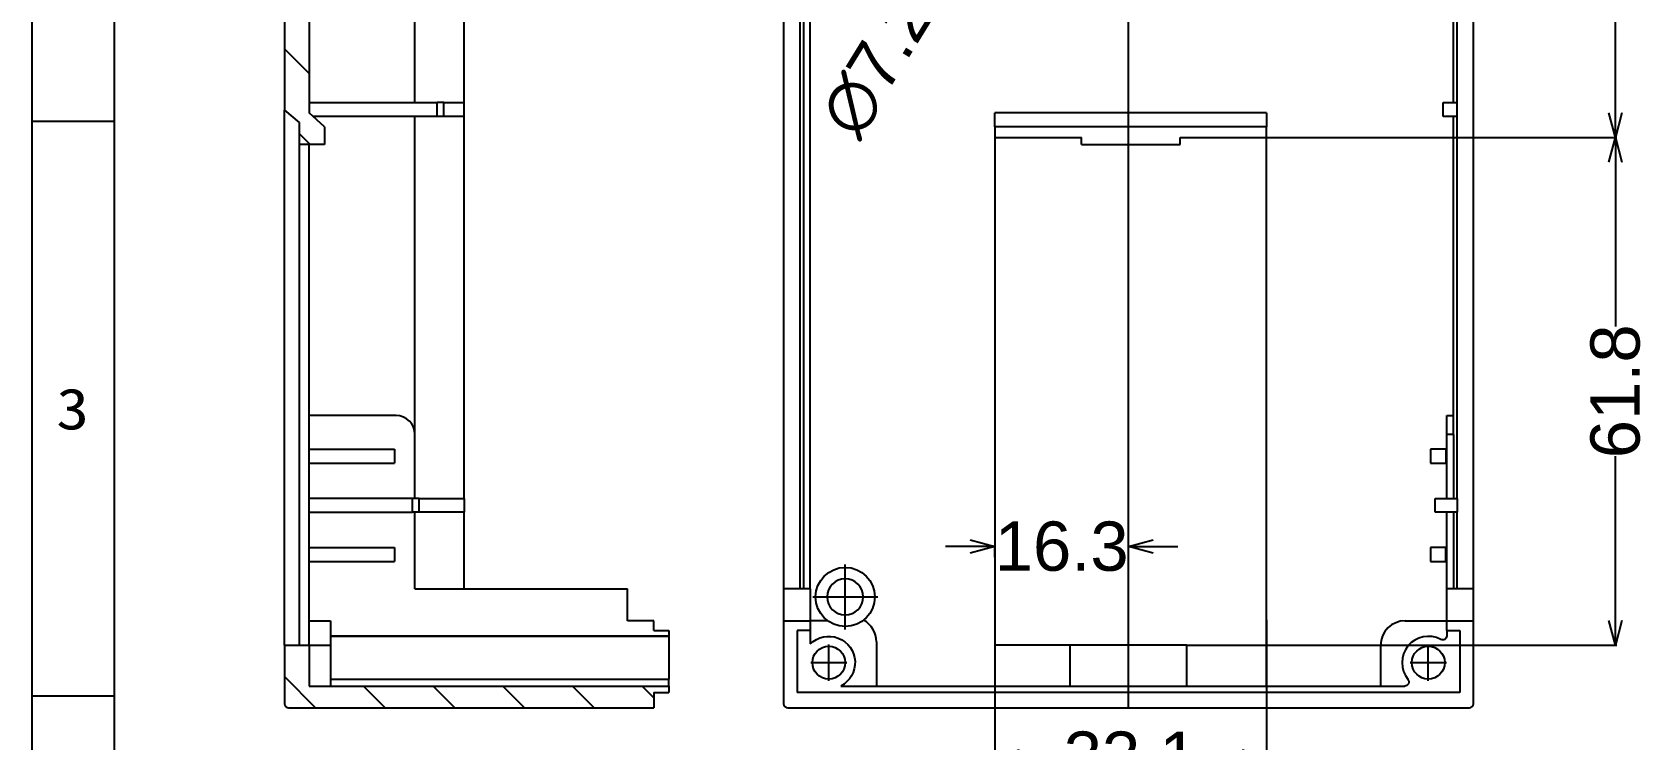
# Model space of a CAD drawing. Header units: millimetres. Extents: x 3277 to 4118, y 1069 to 1745.
# Drawn here: x 3277.3 to 3474, y 1286 to 1372.1 of the extents above; entities that cross this region are included whole.
import ezdxf
from ezdxf.enums import TextEntityAlignment as Align
from ezdxf.lldxf.tags import DXFTag

# ---------------------------------------------------------------- set-up
doc = ezdxf.new("R2010")
doc.units = ezdxf.units.MM
doc.layers.add('2', color=7, linetype='Continuous', true_color=0xffffff)
doc.styles.get("Standard").update_dxf_attribs({"font": 'arial.ttf'})
doc.styles.add('TEXTSTYLE_0', font='txt', dxfattribs={"width": 0.8})
tags = doc.linetypes.add('CENTER', pattern=[2, 1.25, -0.25, 0.25, -0.25]).pattern_tags.tags
tags[10:11] = [DXFTag(74, 4), DXFTag(75, 0), DXFTag(340, '0'), DXFTag(46, 0.0), DXFTag(50, 0.0), DXFTag(44, 0.0), DXFTag(45, 0.0)]
tags[8:9] = [DXFTag(74, 4), DXFTag(75, 0), DXFTag(340, '0'), DXFTag(46, 0.0), DXFTag(50, 0.0), DXFTag(44, 0.0), DXFTag(45, 0.0)]
tags[6:7] = [DXFTag(74, 4), DXFTag(75, 0), DXFTag(340, '0'), DXFTag(46, 0.0), DXFTag(50, 0.0), DXFTag(44, 0.0), DXFTag(45, 0.0)]
tags[4:5] = [DXFTag(74, 4), DXFTag(75, 0), DXFTag(340, '0'), DXFTag(46, 0.0), DXFTag(50, 0.0), DXFTag(44, 0.0), DXFTag(45, 0.0)]
doc.dimstyles.new('副本 (2)Standard', dxfattribs={"dimtxt": 6, "dimasz": 3, "dimexe": 0.18, "dimexo": 0.0625, "dimgap": 0.09, "dimtad": 0, "dimdec": 1, "dimdsep": 46, "dimtxsty": 'Standard', "dimblk": 'OPEN30', "dimcen": 0.09, "dimclrd": 3, "dimclre": 3, "dimclrt": 6, "dimazin": 2, "dimtfac": 1, "dimtdec": 1, "dimtofl": 0, "dimtmove": 0, "dimatfit": 3, "dimfxl": 1, "dimtolj": 1, "dimtzin": 0, "dimarcsym": 0})

# ---------------------------------------------------------------- blocks, each defined once
blk = doc.blocks.new('_Open30')
at = {"color": 0, "linetype": 'ByBlock', "lineweight": -2}
for p, q in [((-1, 0.268), (0, 0)), ((0, 0), (-1, -0.268)), ((0, 0), (-1, 0))]:
    blk.add_line(p, q, dxfattribs=at)
blk = doc.blocks.new('*D114')
at = {"color": 3, "lineweight": -2, "transparency": 16777216}
for p, q in [((3427.58, 1300.62), (3427.58, 1283.78)), ((3394.48, 1299), (3394.48, 1283.78)), ((3397.48, 1283.96), (3403.73, 1283.96)), ((3424.58, 1283.96), (3418.33, 1283.96))]:
    blk.add_line(p, q, dxfattribs=at)
at = {"layer": 'Defpoints', "color": 0, "transparency": 16777216}
for p in [(3427.58, 1300.68), (3394.48, 1299.06), (3427.58, 1283.96)]:
    blk.add_point(p, dxfattribs=at)
at = {"color": 3, "lineweight": -2, "transparency": 16777216, "xscale": 3, "yscale": 3, "zscale": 3, "rotation": 180}
blk.add_blockref('_Open30', (3394.48, 1283.96), dxfattribs=at)
at = {"color": 3, "lineweight": -2, "transparency": 16777216, "xscale": 3, "yscale": 3, "zscale": 3}
blk.add_blockref('_Open30', (3427.58, 1283.96), dxfattribs=at)
at = {"color": 6, "transparency": 16777216, "insert": (3411.03, 1283.96), "char_height": 6, "attachment_point": 5}
blk.add_mtext('\\A1;33.1', dxfattribs=at)
blk = doc.blocks.new('*D115')
at = {"color": 3, "lineweight": -2, "transparency": 16777216}
for p, q in [((3424.96, 1359.32), (3470.22, 1359.32)), ((3470.04, 1356.32), (3470.04, 1336.33)), ((3470.04, 1300.52), (3470.04, 1320.52)), ((3424.96, 1297.52), (3470.22, 1297.52))]:
    blk.add_line(p, q, dxfattribs=at)
at = {"layer": 'Defpoints', "color": 0, "transparency": 16777216}
for p in [(3424.89, 1359.32), (3470.04, 1359.32), (3424.89, 1297.52)]:
    blk.add_point(p, dxfattribs=at)
at = {"color": 3, "lineweight": -2, "transparency": 16777216, "xscale": 3, "yscale": 3, "zscale": 3}
for p, rotation in [((3470.04, 1359.32), 90), ((3470.04, 1297.52), 270)]:
    blk.add_blockref('_Open30', p, dxfattribs=dict(at, rotation=rotation))
at = {"color": 6, "transparency": 16777216, "insert": (3470.04, 1328.42), "char_height": 6, "attachment_point": 5, "rotation": 90}
blk.add_mtext('\\A1;61.8', dxfattribs=at)
blk = doc.blocks.new('*D116')
at = {"color": 3, "lineweight": -2, "transparency": 16777216}
for p, q in [((3391.48, 1309.53), (3388.48, 1309.53)), ((3394.48, 1308.23), (3394.48, 1309.71)), ((3410.76, 1308.23), (3410.76, 1309.71)), ((3413.76, 1309.53), (3416.76, 1309.53))]:
    blk.add_line(p, q, dxfattribs=at)
at = {"layer": 'Defpoints', "color": 0, "transparency": 16777216}
for p in [(3394.48, 1309.53), (3394.48, 1308.16), (3410.76, 1308.16)]:
    blk.add_point(p, dxfattribs=at)
at = {"color": 3, "lineweight": -2, "transparency": 16777216, "xscale": 3, "yscale": 3, "zscale": 3}
blk.add_blockref('_Open30', (3394.48, 1309.53), dxfattribs=at)
at = {"color": 3, "lineweight": -2, "transparency": 16777216, "xscale": 3, "yscale": 3, "zscale": 3, "rotation": 180}
blk.add_blockref('_Open30', (3410.76, 1309.53), dxfattribs=at)
at = {"color": 6, "transparency": 16777216, "insert": (3402.62, 1309.53), "char_height": 6, "attachment_point": 5}
blk.add_mtext('\\A1;16.3', dxfattribs=at)
blk = doc.blocks.new('*D117')
at = {"color": 3, "lineweight": -2, "transparency": 16777216}
for p, q in [((3456.14, 1414.89), (3470.22, 1414.89)), ((3470.04, 1411.89), (3470.04, 1394.99)), ((3470.04, 1362.32), (3470.04, 1379.23)), ((3432.08, 1359.32), (3470.22, 1359.32))]:
    blk.add_line(p, q, dxfattribs=at)
at = {"layer": 'Defpoints', "color": 0, "transparency": 16777216}
for p in [(3456.08, 1414.89), (3470.04, 1414.89), (3432.02, 1359.32)]:
    blk.add_point(p, dxfattribs=at)
at = {"color": 3, "lineweight": -2, "transparency": 16777216, "xscale": 3, "yscale": 3, "zscale": 3}
for p, rotation in [((3470.04, 1414.89), 90), ((3470.04, 1359.32), 270)]:
    blk.add_blockref('_Open30', p, dxfattribs=dict(at, rotation=rotation))
at = {"color": 6, "transparency": 16777216, "insert": (3470.04, 1387.11), "char_height": 6, "attachment_point": 5, "rotation": 90}
blk.add_mtext('\\A1;55.6', dxfattribs=at)
blk = doc.blocks.new('*D120')
at = {"color": 3, "lineweight": -2, "transparency": 16777216}
for p, q in [((3389.72, 1383.79), (3389.9, 1383.79)), ((3389.81, 1383.7), (3389.81, 1383.88)), ((3384.78, 1375.62), (3386.35, 1378.17))]:
    blk.add_line(p, q, dxfattribs=at)
at = {"layer": 'Defpoints', "color": 0, "transparency": 16777216}
for p in [(3391.7, 1386.86), (3387.92, 1380.73)]:
    blk.add_point(p, dxfattribs=at)
at = {"color": 3, "lineweight": -2, "transparency": 16777216, "xscale": 3, "yscale": 3, "zscale": 3, "rotation": 58.37727580473899}
blk.add_blockref('_Open30', (3387.92, 1380.73), dxfattribs=at)
at = {"color": 6, "transparency": 16777216, "insert": (3380.17, 1368.14), "char_height": 6, "attachment_point": 5, "rotation": 58.3773}
blk.add_mtext('\\A1;∅7.2', dxfattribs=at)
blk = doc.blocks.new('SUN_6HWZ35TKYY1ECAF2H1NO37HIP3V')
at = {"color": 7, "linetype": 'Continuous'}
for p, q in [((-841, 0), (-841, 594)), ((-831, 10), (-831, 584)), ((-841, 210), (-831, 210)), ((-841, 140), (-831, 140))]:
    blk.add_line(p, q, dxfattribs=at)
at = {"color": 2, "linetype": 'Continuous', "style": 'TEXTSTYLE_0', "width": 1.2}
blk.add_text('3', height=5, dxfattribs=at).set_placement((-838.09, 172.45), (-834.09, 172.45), align=Align.FIT)

msp = doc.modelspace()

# ---------------------------------------------------------------- linework, layer by layer
at = {"color": 251}
for p, q in [((3307.97, 1370.1), (3310.97, 1367.1)), ((3309.77, 1359.81), (3311.11, 1358.47)), ((3307.97, 1293.7), (3311.77, 1289.89)), ((3317.61, 1292.54), (3320.25, 1289.89)), ((3326.09, 1292.54), (3328.74, 1289.89)), ((3334.57, 1292.54), (3337.22, 1289.89)), ((3343.05, 1292.54), (3345.7, 1289.89)), ((3351.53, 1292.54), (3352.97, 1291.1))]:
    msp.add_line(p, q, dxfattribs=at)
at = {"layer": '2', "color": 1, "linetype": 'CENTER', "ltscale": 8.5344}
msp.add_line((3410.76, 1289.89), (3410.76, 1539.89), dxfattribs=at)
at = {"layer": '2', "color": 7}
for p, q in [((3368.76, 1525.39), (3368.76, 1304.39)), ((3370.76, 1304.39), (3370.76, 1525.39)), ((3371.21, 1304.39), (3371.21, 1525.39)), ((3372.01, 1304.39), (3372.01, 1525.39)), ((3452.76, 1304.39), (3452.76, 1525.39)), ((3323.87, 1363.59), (3323.87, 1466.19)), ((3329.87, 1363.59), (3329.87, 1466.19)), ((3450.31, 1363.59), (3450.31, 1466.19)), ((3450.76, 1363.59), (3450.76, 1466.19)), ((3307.97, 1374.38), (3307.97, 1362.64)), ((3310.97, 1374.38), (3310.97, 1362.33)), ((3310.97, 1363.59), (3323.87, 1363.59)), ((3323.87, 1363.59), (3326.57, 1363.59)), ((3326.57, 1361.89), (3326.57, 1363.59)), ((3327.37, 1363.59), (3326.57, 1363.59)), ((3327.37, 1363.59), (3329.87, 1363.59)), ((3327.37, 1361.89), (3327.37, 1363.59)), ((3329.87, 1361.89), (3329.87, 1363.59)), ((3449.06, 1363.59), (3450.76, 1363.59)), ((3449.06, 1361.89), (3449.06, 1363.59)), ((3450.76, 1361.89), (3450.76, 1363.59)), ((3307.97, 1297.52), (3307.97, 1362.64)), ((3307.97, 1362.64), (3309.77, 1361.14)), ((3312.87, 1360.62), (3310.97, 1362.33)), ((3323.87, 1361.89), (3311.46, 1361.89)), ((3326.57, 1361.89), (3323.87, 1361.89)), ((3323.87, 1323.17), (3323.87, 1361.89)), ((3327.37, 1361.89), (3326.57, 1361.89)), ((3329.87, 1361.89), (3327.37, 1361.89)), ((3329.87, 1315.39), (3329.87, 1361.89)), ((3427.58, 1362.33), (3394.48, 1362.33)), ((3394.48, 1360.62), (3394.48, 1362.33)), ((3427.58, 1362.33), (3427.58, 1360.62)), ((3450.76, 1361.89), (3449.06, 1361.89)), ((3450.31, 1323.17), (3450.31, 1361.89)), ((3450.76, 1315.39), (3450.76, 1361.89)), ((3309.77, 1361.14), (3309.77, 1358.47)), ((3312.87, 1360.62), (3312.87, 1358.47)), ((3394.48, 1360.62), (3394.48, 1359.32)), ((3427.58, 1360.62), (3394.48, 1360.62)), ((3394.48, 1359.32), (3394.48, 1292.54)), ((3394.48, 1359.32), (3405.03, 1359.32)), ((3405.03, 1358.47), (3405.03, 1359.32)), ((3417.03, 1358.47), (3417.03, 1359.32)), ((3417.03, 1359.32), (3427.58, 1359.32)), ((3427.58, 1359.32), (3427.58, 1360.62)), ((3427.58, 1292.54), (3427.58, 1359.32)), ((3309.77, 1358.47), (3309.77, 1297.52)), ((3312.87, 1358.47), (3309.77, 1358.47)), ((3310.97, 1297.53), (3310.97, 1358.47)), ((3405.03, 1358.47), (3417.03, 1358.47)), ((3321.57, 1325.47), (3310.97, 1325.47)), ((3449.51, 1323.17), (3449.51, 1325.47)), ((3449.51, 1325.47), (3450.31, 1325.47)), ((3323.87, 1315.39), (3323.87, 1323.17)), ((3449.51, 1315.39), (3449.51, 1323.17)), ((3450.31, 1323.17), (3449.51, 1323.17)), ((3450.31, 1323.17), (3450.31, 1315.39)), ((3310.97, 1321.39), (3321.37, 1321.39)), ((3321.37, 1321.39), (3321.37, 1319.69)), ((3449.41, 1321.39), (3447.51, 1321.39)), ((3447.51, 1321.39), (3447.51, 1319.69)), ((3449.41, 1321.39), (3449.41, 1319.69)), ((3310.97, 1319.69), (3321.37, 1319.69)), ((3447.51, 1319.69), (3449.41, 1319.69)), ((3323.57, 1315.39), (3310.97, 1315.39)), ((3324.37, 1315.39), (3323.57, 1315.39)), ((3323.57, 1313.69), (3323.57, 1315.39)), ((3324.37, 1315.39), (3329.87, 1315.39)), ((3324.37, 1313.69), (3324.37, 1315.39)), ((3329.87, 1315.39), (3329.87, 1313.69)), ((3448.11, 1315.39), (3450.76, 1315.39)), ((3448.11, 1313.69), (3448.11, 1315.39)), ((3450.76, 1315.39), (3450.76, 1313.69)), ((3310.97, 1313.69), (3323.57, 1313.69)), ((3324.37, 1313.69), (3323.57, 1313.69)), ((3323.87, 1304.39), (3323.87, 1313.69)), ((3329.87, 1313.69), (3324.37, 1313.69)), ((3329.87, 1304.39), (3329.87, 1313.69)), ((3450.76, 1313.69), (3448.11, 1313.69)), ((3449.51, 1304.39), (3449.51, 1313.69)), ((3450.31, 1313.69), (3450.31, 1304.39)), ((3450.76, 1304.39), (3450.76, 1313.69)), ((3310.97, 1309.39), (3321.37, 1309.39)), ((3321.37, 1309.39), (3321.37, 1307.69)), ((3447.51, 1309.39), (3447.51, 1307.69)), ((3449.41, 1309.39), (3447.51, 1309.39)), ((3449.41, 1307.69), (3449.41, 1309.39)), ((3310.97, 1307.69), (3321.37, 1307.69)), ((3447.51, 1307.69), (3449.41, 1307.69)), ((3323.87, 1304.39), (3349.77, 1304.39)), ((3349.77, 1300.49), (3349.77, 1304.39)), ((3368.76, 1304.39), (3368.76, 1300.49)), ((3372.01, 1304.39), (3368.76, 1304.39)), ((3372.01, 1304.39), (3372.01, 1300.49)), ((3452.76, 1304.39), (3449.51, 1304.39)), ((3449.51, 1300.49), (3449.51, 1304.39)), ((3452.76, 1300.49), (3452.76, 1304.39)), ((3310.97, 1300.49), (3313.57, 1300.49)), ((3313.57, 1300.49), (3313.57, 1297.49)), ((3352.97, 1300.49), (3349.77, 1300.49)), ((3352.97, 1299.29), (3352.97, 1300.49)), ((3368.76, 1300.49), (3372.01, 1300.49)), ((3368.76, 1300.49), (3368.76, 1290.39)), ((3374.13, 1300.49), (3372.01, 1300.49)), ((3372.01, 1300.49), (3372.01, 1299.29)), ((3444.46, 1300.49), (3449.51, 1300.49)), ((3449.51, 1299.29), (3449.51, 1300.49)), ((3449.51, 1300.49), (3452.76, 1300.49)), ((3452.76, 1290.39), (3452.76, 1300.49)), ((3313.57, 1298.65), (3354.77, 1298.65)), ((3354.77, 1298.59), (3313.57, 1298.59)), ((3352.97, 1299.29), (3354.77, 1299.29)), ((3354.77, 1299.29), (3354.77, 1298.65)), ((3354.77, 1298.59), (3354.77, 1298.65)), ((3354.77, 1298.59), (3354.77, 1293.36)), ((3372.01, 1299.29), (3370.41, 1299.29)), ((3370.41, 1299.29), (3370.41, 1291.74)), ((3372.01, 1299.29), (3372.01, 1298.99)), ((3372.01, 1298.99), (3372.01, 1297.67)), ((3449.51, 1299.29), (3451.11, 1299.29)), ((3449.51, 1299.29), (3449.51, 1298.65)), ((3451.11, 1299.29), (3451.11, 1291.74)), ((3307.97, 1297.52), (3307.97, 1290.39)), ((3307.97, 1297.52), (3310.97, 1297.52)), ((3310.97, 1297.52), (3310.97, 1292.54)), ((3313.57, 1297.49), (3310.97, 1297.49)), ((3313.57, 1297.49), (3313.57, 1292.54)), ((3380.06, 1297.94), (3380.06, 1292.54)), ((3403.66, 1297.52), (3394.48, 1297.52)), ((3403.66, 1292.54), (3403.66, 1297.52)), ((3417.86, 1297.52), (3403.66, 1297.52)), ((3417.86, 1297.52), (3427.58, 1297.52)), ((3417.86, 1292.54), (3417.86, 1297.52)), ((3441.46, 1297.49), (3441.46, 1292.54)), ((3310.97, 1292.54), (3354.77, 1292.54)), ((3313.57, 1293.36), (3354.77, 1293.36)), ((3354.77, 1292.54), (3354.77, 1293.36)), ((3354.77, 1292.54), (3354.77, 1291.74)), ((3375.71, 1292.54), (3378.46, 1292.54)), ((3378.46, 1292.54), (3443.86, 1292.54)), ((3443.86, 1292.54), (3444.4, 1292.54)), ((3352.97, 1291.74), (3354.77, 1291.74)), ((3352.97, 1291.74), (3352.97, 1289.89)), ((3451.11, 1291.74), (3370.41, 1291.74)), ((3308.47, 1289.89), (3352.97, 1289.89)), ((3369.26, 1289.89), (3452.26, 1289.89))]:
    msp.add_line(p, q, dxfattribs=at)
at = {"layer": '2', "color": 1, "linetype": 'CENTER', "ltscale": 3.6576}
for p, q in [((3376.26, 1299.43), (3376.26, 1307.35)), ((3372.3, 1303.39), (3380.22, 1303.39))]:
    msp.add_line(p, q, dxfattribs=at)
at = {"layer": '2', "color": 1, "linetype": 'CENTER', "ltscale": 2.032}
for p, q in [((3374.26, 1293.19), (3374.26, 1297.59)), ((3447.26, 1293.19), (3447.26, 1297.59)), ((3372.06, 1295.39), (3376.46, 1295.39)), ((3445.06, 1295.39), (3449.46, 1295.39))]:
    msp.add_line(p, q, dxfattribs=at)
at = {"layer": '2', "color": 7}
for centre, radius in [((3376.26, 1303.39), 3.6), ((3374.26, 1295.39), 2), ((3447.26, 1295.39), 2)]:
    msp.add_circle(centre, radius, dxfattribs=at)
at = {"layer": '2', "color": 7, "extrusion": (0, 0, -1)}
msp.add_circle((-3376.26, 1303.39), 2.2, dxfattribs=at)
at = {"layer": '2', "color": 7}
for centre, radius, start, end in [((3321.57, 1323.17), 2.3, 0, 90), ((3377.06, 1297.94), 3, 0, 61.3058), ((3444.46, 1297.49), 3, 90, 180), ((3447.26, 1295.39), 3.2, 61.7725, 219.43), ((3308.47, 1290.39), 0.5, 180, 270), ((3369.26, 1290.39), 0.5, 180, 270), ((3452.26, 1290.39), 0.5, 270, 0)]:
    msp.add_arc(centre, radius, start, end, dxfattribs=at)
at = {"layer": '2', "color": 7, "extrusion": (0, 0, -1)}
for centre, radius, start, end in [((-3374.26, 1295.39), 3.2, 45.3217, 242.9519), ((-3449.01, 1298.65), 0.5, 180, 298.2275), ((-3444.4, 1293.04), 0.5, 140.57, 270)]:
    msp.add_arc(centre, radius, start, end, dxfattribs=at)

# ---------------------------------------------------------------- block references
msp.add_blockref('SUN_6HWZ35TKYY1ECAF2H1NO37HIP3V', (4118.28, 1151.33))

# ---------------------------------------------------------------- dimensions: what is measured, and where the dimension line sits
for base, p1, p2, picture, middle in [((3470.04, 1414.89), (3432.02, 1359.32), (3456.08, 1414.89), '*D117', (3470.04, 1387.11)), ((3470.04, 1359.32), (3424.89, 1297.52), (3424.89, 1359.32), '*D115', (3470.04, 1328.42))]:
    dim = msp.add_linear_dim(base=base, p1=p1, p2=p2, angle=90, dimstyle='副本 (2)Standard')
    dim.commit()
    dim.dimension.update_dxf_attribs({"geometry": picture, "text_midpoint": middle, "dimtype": 160})
dim = msp.add_diameter_dim_2p(p1=(3391.7, 1386.86), p2=(3387.92, 1380.73), dimstyle='副本 (2)Standard')
dim.commit()
dim.dimension.update_dxf_attribs({"geometry": '*D120', "text_midpoint": (3380.17, 1368.14)})
for base, p1, p2, picture, middle in [((3394.48, 1309.53), (3410.76, 1308.16), (3394.48, 1308.16), '*D116', (3402.62, 1309.53)), ((3427.58, 1283.96), (3394.48, 1299.06), (3427.58, 1300.68), '*D114', (3411.03, 1283.96))]:
    dim = msp.add_linear_dim(base=base, p1=p1, p2=p2, dimstyle='副本 (2)Standard')
    dim.commit()
    dim.dimension.update_dxf_attribs({"geometry": picture, "text_midpoint": middle})

doc.saveas('drawing.dxf')
